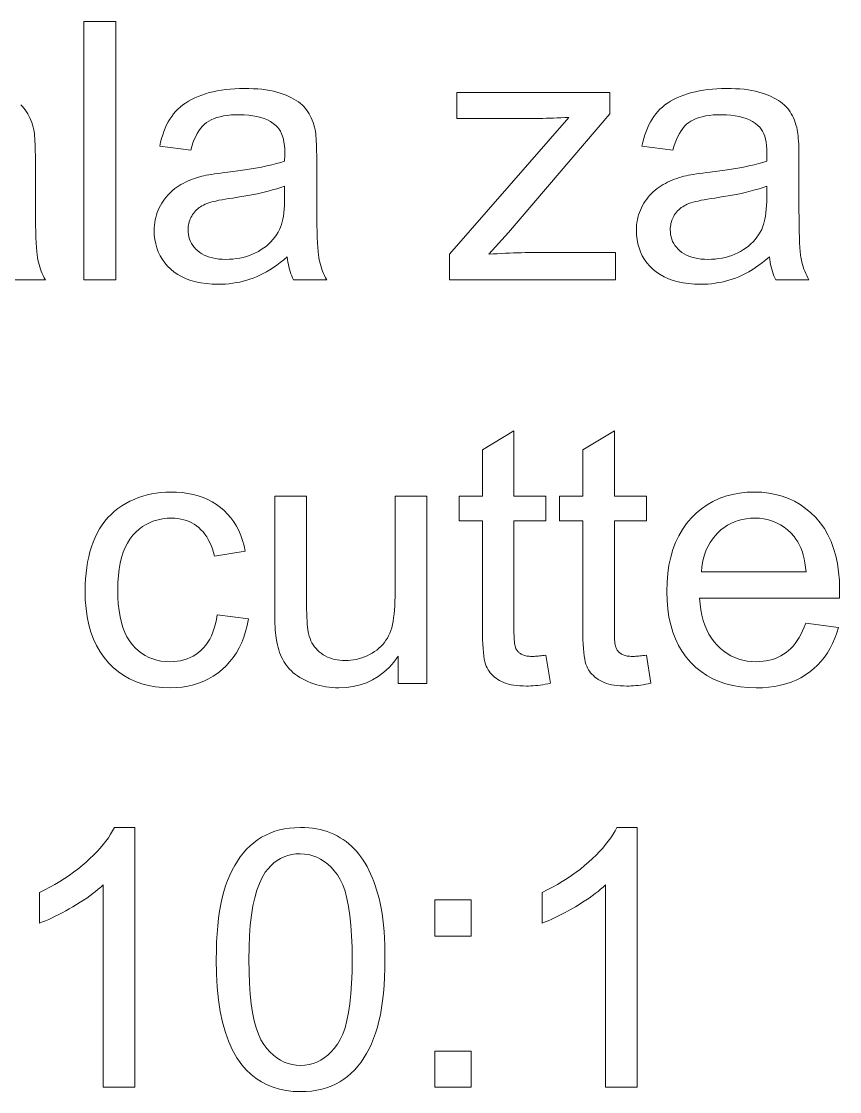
# Model space of a CAD drawing. Extents: x 0 to 594, y 0 to 521.
# Drawn here: x 232.7 to 242.19, y 84.48 to 96.89 of the extents above; entities that cross this region are included whole.
import ezdxf

# ---------------------------------------------------------------- set-up
doc = ezdxf.new("R2010")
doc.units = 0

msp = doc.modelspace()

# ---------------------------------------------------------------- linework, layer by layer
at = {"color": 7, "lineweight": 13}
for points in [[(233.428, 93.891), (233.428, 96.891), (233.796, 96.891), (233.796, 93.891)], [(235.785, 94.159), (235.744, 94.125), (235.704, 94.093), (235.664, 94.064), (235.624, 94.036), (235.584, 94.01), (235.545, 93.987), (235.506, 93.965), (235.468, 93.946), (235.429, 93.929), (235.391, 93.913), (235.353, 93.9), (235.315, 93.887), (235.275, 93.877), (235.235, 93.867), (235.195, 93.86), (235.154, 93.853), (235.113, 93.848), (235.071, 93.844), (235.028, 93.842), (234.985, 93.842), (234.915, 93.843), (234.849, 93.849), (234.785, 93.857), (234.725, 93.87), (234.668, 93.885), (234.615, 93.905), (234.565, 93.927), (234.518, 93.954), (234.475, 93.983), (234.435, 94.017), (234.398, 94.053), (234.365, 94.09), (234.337, 94.13), (234.312, 94.172), (234.29, 94.216), (234.273, 94.262), (234.26, 94.309), (234.25, 94.359), (234.244, 94.41), (234.242, 94.464), (234.243, 94.495), (234.245, 94.526), (234.249, 94.557), (234.254, 94.587), (234.26, 94.616), (234.268, 94.645), (234.278, 94.674), (234.289, 94.701), (234.301, 94.729), (234.315, 94.755), (234.33, 94.781), (234.346, 94.806), (234.363, 94.83), (234.38, 94.853), (234.399, 94.874), (234.418, 94.895), (234.439, 94.915), (234.46, 94.933), (234.482, 94.951), (234.505, 94.967), (234.529, 94.983), (234.553, 94.997), (234.579, 95.011), (234.604, 95.025), (234.63, 95.037), (234.657, 95.049), (234.685, 95.06), (234.713, 95.07), (234.741, 95.079), (234.77, 95.088), (234.793, 95.094), (234.818, 95.099), (234.845, 95.105), (234.875, 95.11), (234.906, 95.116), (234.94, 95.121), (234.976, 95.127), (235.015, 95.132), (235.055, 95.138), (235.098, 95.143), (235.185, 95.154), (235.267, 95.165), (235.344, 95.177), (235.417, 95.189), (235.485, 95.201), (235.548, 95.214), (235.607, 95.228), (235.661, 95.241), (235.71, 95.255), (235.755, 95.27), (235.755, 95.285), (235.755, 95.298), (235.756, 95.31), (235.756, 95.322), (235.756, 95.332), (235.756, 95.341), (235.756, 95.349), (235.757, 95.356), (235.757, 95.362), (235.757, 95.366), (235.756, 95.41), (235.752, 95.451), (235.747, 95.489), (235.74, 95.525), (235.731, 95.558), (235.719, 95.588), (235.705, 95.616), (235.69, 95.641), (235.672, 95.664), (235.652, 95.683), (235.623, 95.707), (235.59, 95.728), (235.555, 95.747), (235.517, 95.763), (235.477, 95.777), (235.433, 95.788), (235.387, 95.797), (235.339, 95.803), (235.287, 95.807), (235.233, 95.808), (235.182, 95.807), (235.134, 95.805), (235.089, 95.8), (235.047, 95.794), (235.007, 95.785), (234.97, 95.775), (234.936, 95.764), (234.904, 95.75), (234.875, 95.734), (234.849, 95.717), (234.825, 95.698), (234.802, 95.675), (234.781, 95.65), (234.76, 95.622), (234.741, 95.591), (234.724, 95.557), (234.707, 95.521), (234.692, 95.482), (234.678, 95.44), (234.666, 95.395), (234.306, 95.444), (234.316, 95.489), (234.328, 95.533), (234.341, 95.575), (234.355, 95.615), (234.371, 95.653), (234.387, 95.689), (234.406, 95.724), (234.425, 95.757), (234.446, 95.788), (234.467, 95.817), (234.491, 95.845), (234.516, 95.872), (234.544, 95.897), (234.573, 95.921), (234.605, 95.943), (234.639, 95.964), (234.674, 95.984), (234.712, 96.003), (234.751, 96.02), (234.793, 96.036), (234.836, 96.051), (234.881, 96.064), (234.927, 96.075), (234.974, 96.085), (235.022, 96.094), (235.072, 96.101), (235.124, 96.106), (235.176, 96.11), (235.231, 96.112), (235.286, 96.113), (235.341, 96.112), (235.393, 96.11), (235.444, 96.107), (235.492, 96.103), (235.538, 96.097), (235.582, 96.09), (235.624, 96.081), (235.664, 96.071), (235.702, 96.06), (235.738, 96.048), (235.772, 96.034), (235.804, 96.02), (235.834, 96.005), (235.863, 95.99), (235.889, 95.974), (235.914, 95.957), (235.937, 95.939), (235.958, 95.921), (235.977, 95.902), (235.994, 95.883), (236.01, 95.863), (236.025, 95.841), (236.039, 95.819), (236.052, 95.795), (236.064, 95.771), (236.075, 95.745), (236.085, 95.718), (236.094, 95.691), (236.102, 95.662), (236.109, 95.632), (236.112, 95.612), (236.115, 95.588), (236.118, 95.562), (236.12, 95.533), (236.122, 95.5), (236.124, 95.465), (236.125, 95.426), (236.126, 95.385), (236.127, 95.34), (236.127, 95.292), (236.127, 94.801), (236.127, 94.702), (236.128, 94.611), (236.129, 94.527), (236.131, 94.451), (236.133, 94.382), (236.135, 94.321), (236.139, 94.267), (236.142, 94.221), (236.146, 94.183), (236.151, 94.152), (236.156, 94.125), (236.162, 94.098), (236.169, 94.071), (236.177, 94.045), (236.186, 94.018), (236.195, 93.992), (236.206, 93.967), (236.218, 93.941), (236.23, 93.916), (236.244, 93.891), (235.859, 93.891), (235.848, 93.914), (235.838, 93.938), (235.828, 93.963), (235.82, 93.989), (235.812, 94.015), (235.805, 94.042), (235.799, 94.07), (235.793, 94.099), (235.789, 94.128)], [(241.376, 94.159), (241.335, 94.125), (241.295, 94.093), (241.255, 94.064), (241.215, 94.036), (241.175, 94.01), (241.136, 93.987), (241.097, 93.965), (241.058, 93.946), (241.02, 93.929), (240.982, 93.913), (240.944, 93.9), (240.905, 93.887), (240.866, 93.877), (240.826, 93.867), (240.786, 93.86), (240.745, 93.853), (240.704, 93.848), (240.661, 93.844), (240.619, 93.842), (240.576, 93.842), (240.506, 93.843), (240.439, 93.849), (240.376, 93.857), (240.316, 93.87), (240.259, 93.885), (240.206, 93.905), (240.156, 93.927), (240.109, 93.954), (240.065, 93.983), (240.025, 94.017), (239.989, 94.053), (239.956, 94.09), (239.927, 94.13), (239.902, 94.172), (239.881, 94.216), (239.864, 94.262), (239.85, 94.309), (239.841, 94.359), (239.835, 94.41), (239.833, 94.464), (239.834, 94.495), (239.836, 94.526), (239.84, 94.557), (239.845, 94.587), (239.851, 94.616), (239.859, 94.645), (239.869, 94.674), (239.88, 94.701), (239.892, 94.729), (239.906, 94.755), (239.921, 94.781), (239.937, 94.806), (239.953, 94.83), (239.971, 94.853), (239.99, 94.874), (240.009, 94.895), (240.029, 94.915), (240.051, 94.933), (240.073, 94.951), (240.096, 94.967), (240.12, 94.983), (240.144, 94.997), (240.169, 95.011), (240.195, 95.025), (240.221, 95.037), (240.248, 95.049), (240.275, 95.06), (240.303, 95.07), (240.332, 95.079), (240.361, 95.088), (240.384, 95.094), (240.409, 95.099), (240.436, 95.105), (240.465, 95.11), (240.497, 95.116), (240.531, 95.121), (240.567, 95.127), (240.605, 95.132), (240.646, 95.138), (240.688, 95.143), (240.775, 95.154), (240.857, 95.165), (240.935, 95.177), (241.008, 95.189), (241.076, 95.201), (241.139, 95.214), (241.198, 95.228), (241.252, 95.241), (241.301, 95.255), (241.345, 95.27), (241.346, 95.285), (241.346, 95.298), (241.346, 95.31), (241.347, 95.322), (241.347, 95.332), (241.347, 95.341), (241.347, 95.349), (241.347, 95.356), (241.347, 95.362), (241.347, 95.366), (241.346, 95.41), (241.343, 95.451), (241.338, 95.489), (241.331, 95.525), (241.321, 95.558), (241.31, 95.588), (241.296, 95.616), (241.281, 95.641), (241.263, 95.664), (241.243, 95.683), (241.213, 95.707), (241.181, 95.728), (241.146, 95.747), (241.108, 95.763), (241.067, 95.777), (241.024, 95.788), (240.978, 95.797), (240.929, 95.803), (240.878, 95.807), (240.823, 95.808), (240.773, 95.807), (240.725, 95.805), (240.68, 95.8), (240.637, 95.794), (240.598, 95.785), (240.561, 95.775), (240.526, 95.764), (240.495, 95.75), (240.466, 95.734), (240.44, 95.717), (240.416, 95.698), (240.393, 95.675), (240.371, 95.65), (240.351, 95.622), (240.332, 95.591), (240.314, 95.557), (240.298, 95.521), (240.283, 95.482), (240.269, 95.44), (240.257, 95.395), (239.896, 95.444), (239.907, 95.489), (239.919, 95.533), (239.932, 95.575), (239.946, 95.615), (239.961, 95.653), (239.978, 95.689), (239.996, 95.724), (240.016, 95.757), (240.036, 95.788), (240.058, 95.817), (240.082, 95.845), (240.107, 95.872), (240.135, 95.897), (240.164, 95.921), (240.196, 95.943), (240.229, 95.964), (240.265, 95.984), (240.302, 96.003), (240.342, 96.02), (240.383, 96.036), (240.427, 96.051), (240.471, 96.064), (240.517, 96.075), (240.565, 96.085), (240.613, 96.094), (240.663, 96.101), (240.715, 96.106), (240.767, 96.11), (240.821, 96.112), (240.877, 96.113), (240.931, 96.112), (240.984, 96.11), (241.034, 96.107), (241.083, 96.103), (241.129, 96.097), (241.173, 96.09), (241.215, 96.081), (241.255, 96.071), (241.293, 96.06), (241.329, 96.048), (241.363, 96.034), (241.395, 96.02), (241.425, 96.005), (241.453, 95.99), (241.48, 95.974), (241.504, 95.957), (241.527, 95.939), (241.548, 95.921), (241.567, 95.902), (241.585, 95.883), (241.601, 95.863), (241.615, 95.841), (241.629, 95.819), (241.642, 95.795), (241.654, 95.771), (241.665, 95.745), (241.675, 95.718), (241.684, 95.691), (241.692, 95.662), (241.699, 95.632), (241.703, 95.612), (241.706, 95.588), (241.709, 95.562), (241.711, 95.533), (241.713, 95.5), (241.715, 95.465), (241.716, 95.426), (241.717, 95.385), (241.718, 95.34), (241.718, 95.292), (241.718, 94.801), (241.718, 94.702), (241.719, 94.611), (241.72, 94.527), (241.721, 94.451), (241.724, 94.382), (241.726, 94.321), (241.729, 94.267), (241.733, 94.221), (241.737, 94.183), (241.741, 94.152), (241.746, 94.125), (241.753, 94.098), (241.76, 94.071), (241.767, 94.045), (241.776, 94.018), (241.786, 93.992), (241.797, 93.967), (241.808, 93.941), (241.821, 93.916), (241.834, 93.891), (241.45, 93.891), (241.439, 93.914), (241.428, 93.938), (241.419, 93.963), (241.41, 93.989), (241.403, 94.015), (241.396, 94.042), (241.389, 94.07), (241.384, 94.099), (241.38, 94.128)], [(237.668, 93.891), (237.668, 94.189), (239.051, 95.777), (239.005, 95.775), (238.959, 95.773), (238.915, 95.771), (238.872, 95.77), (238.83, 95.768), (238.789, 95.767), (238.749, 95.766), (238.71, 95.766), (238.672, 95.765), (238.636, 95.765), (237.75, 95.765), (237.75, 96.064), (239.526, 96.064), (239.526, 95.82), (238.349, 94.441), (238.122, 94.189), (238.171, 94.193), (238.22, 94.196), (238.268, 94.199), (238.315, 94.201), (238.362, 94.203), (238.408, 94.205), (238.454, 94.206), (238.499, 94.207), (238.543, 94.208), (238.587, 94.208), (239.592, 94.208), (239.592, 93.891)], [(235.755, 94.981), (235.712, 94.965), (235.666, 94.95), (235.616, 94.935), (235.562, 94.92), (235.504, 94.906), (235.442, 94.892), (235.376, 94.879), (235.305, 94.866), (235.231, 94.854), (235.153, 94.842), (235.109, 94.836), (235.067, 94.829), (235.029, 94.822), (234.992, 94.815), (234.959, 94.807), (234.928, 94.8), (234.9, 94.792), (234.875, 94.785), (234.852, 94.777), (234.832, 94.769), (234.813, 94.76), (234.796, 94.751), (234.779, 94.741), (234.763, 94.73), (234.748, 94.718), (234.734, 94.706), (234.721, 94.693), (234.709, 94.679), (234.697, 94.664), (234.686, 94.649), (234.677, 94.633), (234.668, 94.617), (234.66, 94.6), (234.654, 94.583), (234.648, 94.566), (234.643, 94.548), (234.64, 94.53), (234.637, 94.512), (234.636, 94.493), (234.635, 94.474), (234.636, 94.445), (234.64, 94.417), (234.645, 94.39), (234.653, 94.364), (234.663, 94.339), (234.675, 94.315), (234.69, 94.292), (234.707, 94.27), (234.726, 94.249), (234.747, 94.228), (234.77, 94.21), (234.795, 94.193), (234.823, 94.178), (234.852, 94.166), (234.884, 94.155), (234.918, 94.146), (234.953, 94.139), (234.991, 94.134), (235.031, 94.131), (235.073, 94.13), (235.115, 94.131), (235.156, 94.134), (235.197, 94.139), (235.236, 94.145), (235.274, 94.153), (235.312, 94.164), (235.348, 94.176), (235.384, 94.19), (235.418, 94.206), (235.452, 94.223), (235.484, 94.243), (235.514, 94.263), (235.543, 94.285), (235.57, 94.309), (235.595, 94.334), (235.619, 94.36), (235.641, 94.387), (235.661, 94.416), (235.679, 94.446), (235.695, 94.478), (235.706, 94.504), (235.717, 94.533), (235.725, 94.564), (235.733, 94.597), (235.74, 94.633), (235.745, 94.671), (235.749, 94.711), (235.752, 94.754), (235.754, 94.799), (235.755, 94.846)], [(241.345, 94.981), (241.303, 94.965), (241.257, 94.95), (241.207, 94.935), (241.153, 94.92), (241.095, 94.906), (241.032, 94.892), (240.966, 94.879), (240.896, 94.866), (240.822, 94.854), (240.744, 94.842), (240.7, 94.836), (240.658, 94.829), (240.619, 94.822), (240.583, 94.815), (240.55, 94.807), (240.519, 94.8), (240.491, 94.792), (240.465, 94.785), (240.443, 94.777), (240.422, 94.769), (240.404, 94.76), (240.386, 94.751), (240.37, 94.741), (240.354, 94.73), (240.339, 94.718), (240.325, 94.706), (240.312, 94.693), (240.299, 94.679), (240.288, 94.664), (240.277, 94.649), (240.267, 94.633), (240.259, 94.617), (240.251, 94.6), (240.244, 94.583), (240.239, 94.566), (240.234, 94.548), (240.231, 94.53), (240.228, 94.512), (240.226, 94.493), (240.226, 94.474), (240.227, 94.445), (240.23, 94.417), (240.236, 94.39), (240.244, 94.364), (240.254, 94.339), (240.266, 94.315), (240.281, 94.292), (240.297, 94.27), (240.316, 94.249), (240.337, 94.228), (240.361, 94.21), (240.386, 94.193), (240.414, 94.178), (240.443, 94.166), (240.475, 94.155), (240.508, 94.146), (240.544, 94.139), (240.582, 94.134), (240.622, 94.131), (240.664, 94.13), (240.706, 94.131), (240.747, 94.134), (240.787, 94.139), (240.827, 94.145), (240.865, 94.153), (240.902, 94.164), (240.939, 94.176), (240.974, 94.19), (241.009, 94.206), (241.042, 94.223), (241.075, 94.243), (241.105, 94.263), (241.134, 94.285), (241.161, 94.309), (241.186, 94.334), (241.21, 94.36), (241.231, 94.387), (241.251, 94.416), (241.27, 94.446), (241.286, 94.478), (241.297, 94.504), (241.307, 94.533), (241.316, 94.564), (241.324, 94.597), (241.33, 94.633), (241.336, 94.671), (241.34, 94.711), (241.343, 94.754), (241.345, 94.799), (241.345, 94.846)], [(238.784, 89.538), (238.837, 89.213), (238.807, 89.206), (238.777, 89.201), (238.747, 89.196), (238.718, 89.192), (238.69, 89.188), (238.663, 89.185), (238.636, 89.183), (238.61, 89.181), (238.584, 89.18), (238.559, 89.18), (238.52, 89.181), (238.483, 89.182), (238.447, 89.186), (238.413, 89.19), (238.381, 89.196), (238.351, 89.203), (238.322, 89.211), (238.296, 89.221), (238.271, 89.231), (238.248, 89.243), (238.227, 89.256), (238.206, 89.27), (238.188, 89.285), (238.17, 89.301), (238.154, 89.317), (238.139, 89.334), (238.125, 89.352), (238.113, 89.37), (238.102, 89.39), (238.093, 89.41), (238.084, 89.433), (238.076, 89.461), (238.07, 89.493), (238.064, 89.529), (238.059, 89.571), (238.055, 89.616), (238.052, 89.667), (238.049, 89.722), (238.048, 89.781), (238.048, 89.845), (238.048, 91.095), (237.777, 91.095), (237.777, 91.382), (238.048, 91.382), (238.048, 91.92), (238.414, 92.141), (238.414, 91.382), (238.784, 91.382), (238.784, 91.095), (238.414, 91.095), (238.414, 89.825), (238.414, 89.794), (238.415, 89.766), (238.416, 89.74), (238.417, 89.716), (238.419, 89.695), (238.421, 89.676), (238.423, 89.659), (238.426, 89.644), (238.43, 89.632), (238.433, 89.622), (238.437, 89.613), (238.442, 89.605), (238.447, 89.597), (238.453, 89.589), (238.459, 89.582), (238.465, 89.575), (238.473, 89.568), (238.48, 89.562), (238.488, 89.556), (238.497, 89.55), (238.506, 89.545), (238.516, 89.541), (238.527, 89.537), (238.538, 89.533), (238.55, 89.53), (238.563, 89.528), (238.577, 89.526), (238.591, 89.525), (238.607, 89.524), (238.623, 89.524), (238.635, 89.524), (238.649, 89.524), (238.663, 89.525), (238.678, 89.526), (238.694, 89.527), (238.71, 89.529), (238.728, 89.531), (238.746, 89.533), (238.765, 89.535)], [(239.949, 89.538), (240.002, 89.213), (239.971, 89.206), (239.941, 89.201), (239.911, 89.196), (239.883, 89.192), (239.854, 89.188), (239.827, 89.185), (239.8, 89.183), (239.774, 89.181), (239.748, 89.18), (239.724, 89.18), (239.684, 89.181), (239.647, 89.182), (239.611, 89.186), (239.577, 89.19), (239.545, 89.196), (239.515, 89.203), (239.487, 89.211), (239.46, 89.221), (239.435, 89.231), (239.412, 89.243), (239.391, 89.256), (239.371, 89.27), (239.352, 89.285), (239.335, 89.301), (239.318, 89.317), (239.303, 89.334), (239.29, 89.352), (239.278, 89.37), (239.267, 89.39), (239.257, 89.41), (239.248, 89.433), (239.241, 89.461), (239.234, 89.493), (239.228, 89.529), (239.223, 89.571), (239.219, 89.616), (239.216, 89.667), (239.214, 89.722), (239.212, 89.781), (239.212, 89.845), (239.212, 91.095), (238.942, 91.095), (238.942, 91.382), (239.212, 91.382), (239.212, 91.92), (239.578, 92.141), (239.578, 91.382), (239.949, 91.382), (239.949, 91.095), (239.578, 91.095), (239.578, 89.825), (239.578, 89.794), (239.579, 89.766), (239.58, 89.74), (239.581, 89.716), (239.583, 89.695), (239.585, 89.676), (239.588, 89.659), (239.591, 89.644), (239.594, 89.632), (239.598, 89.622), (239.602, 89.613), (239.606, 89.605), (239.612, 89.597), (239.617, 89.589), (239.623, 89.582), (239.63, 89.575), (239.637, 89.568), (239.644, 89.562), (239.653, 89.556), (239.661, 89.55), (239.67, 89.545), (239.68, 89.541), (239.691, 89.537), (239.702, 89.533), (239.715, 89.53), (239.728, 89.528), (239.741, 89.526), (239.756, 89.525), (239.771, 89.524), (239.787, 89.524), (239.8, 89.524), (239.813, 89.524), (239.827, 89.525), (239.842, 89.526), (239.858, 89.527), (239.875, 89.529), (239.892, 89.531), (239.91, 89.533), (239.929, 89.535)], [(234.972, 90.005), (235.334, 89.958), (235.32, 89.884), (235.303, 89.814), (235.282, 89.748), (235.257, 89.684), (235.228, 89.624), (235.196, 89.567), (235.16, 89.513), (235.121, 89.463), (235.077, 89.415), (235.03, 89.371), (234.98, 89.331), (234.928, 89.295), (234.873, 89.263), (234.817, 89.236), (234.758, 89.212), (234.697, 89.193), (234.633, 89.179), (234.567, 89.168), (234.5, 89.162), (234.43, 89.159), (234.342, 89.162), (234.258, 89.171), (234.178, 89.186), (234.101, 89.206), (234.027, 89.232), (233.957, 89.264), (233.891, 89.302), (233.828, 89.346), (233.768, 89.396), (233.712, 89.451), (233.661, 89.512), (233.615, 89.578), (233.574, 89.649), (233.539, 89.725), (233.509, 89.806), (233.484, 89.892), (233.466, 89.983), (233.452, 90.079), (233.444, 90.181), (233.441, 90.287), (233.442, 90.357), (233.446, 90.424), (233.452, 90.49), (233.46, 90.555), (233.47, 90.617), (233.483, 90.678), (233.498, 90.737), (233.516, 90.794), (233.536, 90.849), (233.558, 90.903), (233.582, 90.954), (233.609, 91.003), (233.639, 91.05), (233.671, 91.093), (233.705, 91.134), (233.742, 91.172), (233.781, 91.208), (233.822, 91.241), (233.866, 91.271), (233.913, 91.299), (233.961, 91.324), (234.01, 91.346), (234.06, 91.366), (234.11, 91.383), (234.162, 91.398), (234.214, 91.41), (234.267, 91.419), (234.321, 91.426), (234.376, 91.43), (234.432, 91.431), (234.501, 91.429), (234.568, 91.424), (234.632, 91.415), (234.694, 91.402), (234.753, 91.386), (234.81, 91.367), (234.864, 91.343), (234.915, 91.316), (234.964, 91.286), (235.011, 91.252), (235.054, 91.215), (235.094, 91.174), (235.131, 91.131), (235.165, 91.085), (235.195, 91.035), (235.223, 90.983), (235.247, 90.928), (235.267, 90.869), (235.285, 90.808), (235.299, 90.743), (234.941, 90.688), (234.93, 90.731), (234.918, 90.771), (234.903, 90.81), (234.888, 90.846), (234.87, 90.88), (234.851, 90.912), (234.831, 90.942), (234.809, 90.969), (234.785, 90.994), (234.76, 91.018), (234.733, 91.039), (234.706, 91.057), (234.677, 91.074), (234.647, 91.088), (234.617, 91.1), (234.585, 91.11), (234.552, 91.118), (234.517, 91.124), (234.482, 91.127), (234.446, 91.128), (234.391, 91.126), (234.339, 91.12), (234.288, 91.11), (234.24, 91.096), (234.194, 91.078), (234.149, 91.056), (234.107, 91.03), (234.067, 91), (234.029, 90.966), (233.994, 90.929), (233.961, 90.886), (233.931, 90.839), (233.905, 90.788), (233.882, 90.732), (233.863, 90.671), (233.848, 90.606), (233.835, 90.535), (233.827, 90.461), (233.821, 90.381), (233.82, 90.297), (233.821, 90.212), (233.826, 90.132), (233.835, 90.056), (233.847, 89.985), (233.862, 89.919), (233.88, 89.858), (233.902, 89.801), (233.927, 89.75), (233.956, 89.703), (233.988, 89.661), (234.022, 89.623), (234.059, 89.589), (234.097, 89.56), (234.138, 89.534), (234.181, 89.512), (234.226, 89.494), (234.273, 89.48), (234.321, 89.47), (234.372, 89.464), (234.425, 89.462), (234.468, 89.464), (234.509, 89.468), (234.549, 89.474), (234.588, 89.484), (234.624, 89.496), (234.66, 89.51), (234.694, 89.528), (234.727, 89.547), (234.758, 89.57), (234.788, 89.595), (234.816, 89.623), (234.842, 89.654), (234.865, 89.688), (234.887, 89.725), (234.906, 89.764), (234.924, 89.807), (234.939, 89.852), (234.952, 89.9), (234.963, 89.951)], [(237.073, 89.209), (237.073, 89.528), (237.021, 89.458), (236.965, 89.395), (236.905, 89.34), (236.841, 89.292), (236.774, 89.252), (236.703, 89.218), (236.629, 89.193), (236.551, 89.174), (236.469, 89.163), (236.384, 89.159), (236.346, 89.16), (236.308, 89.162), (236.271, 89.166), (236.234, 89.171), (236.198, 89.178), (236.162, 89.186), (236.127, 89.196), (236.092, 89.207), (236.058, 89.219), (236.025, 89.233), (235.992, 89.248), (235.961, 89.264), (235.932, 89.281), (235.905, 89.298), (235.879, 89.316), (235.855, 89.335), (235.833, 89.355), (235.813, 89.375), (235.794, 89.396), (235.777, 89.418), (235.761, 89.441), (235.747, 89.465), (235.733, 89.49), (235.72, 89.516), (235.708, 89.542), (235.697, 89.57), (235.687, 89.599), (235.679, 89.629), (235.671, 89.66), (235.663, 89.692), (235.659, 89.714), (235.655, 89.74), (235.652, 89.768), (235.649, 89.799), (235.647, 89.832), (235.645, 89.867), (235.643, 89.906), (235.642, 89.946), (235.641, 89.99), (235.641, 90.035), (235.641, 91.382), (236.009, 91.382), (236.009, 90.177), (236.01, 90.121), (236.01, 90.069), (236.011, 90.02), (236.013, 89.976), (236.015, 89.935), (236.017, 89.898), (236.02, 89.865), (236.024, 89.835), (236.028, 89.81), (236.032, 89.788), (236.04, 89.759), (236.049, 89.732), (236.06, 89.706), (236.072, 89.681), (236.086, 89.658), (236.102, 89.636), (236.119, 89.615), (236.137, 89.595), (236.157, 89.577), (236.179, 89.56), (236.202, 89.544), (236.226, 89.53), (236.251, 89.517), (236.278, 89.507), (236.305, 89.497), (236.333, 89.49), (236.363, 89.484), (236.393, 89.48), (236.425, 89.477), (236.457, 89.477), (236.49, 89.478), (236.523, 89.48), (236.555, 89.484), (236.587, 89.49), (236.618, 89.498), (236.649, 89.507), (236.68, 89.518), (236.71, 89.531), (236.739, 89.545), (236.769, 89.562), (236.797, 89.579), (236.823, 89.598), (236.848, 89.618), (236.871, 89.639), (236.893, 89.662), (236.912, 89.686), (236.93, 89.711), (236.947, 89.737), (236.961, 89.764), (236.974, 89.793), (236.986, 89.823), (236.996, 89.857), (237.005, 89.893), (237.013, 89.931), (237.019, 89.972), (237.025, 90.016), (237.029, 90.062), (237.032, 90.111), (237.034, 90.163), (237.035, 90.217), (237.035, 91.382), (237.403, 91.382), (237.403, 89.209)], [(241.797, 89.908), (242.177, 89.861), (242.158, 89.796), (242.135, 89.734), (242.109, 89.675), (242.081, 89.618), (242.049, 89.565), (242.014, 89.515), (241.976, 89.468), (241.935, 89.423), (241.891, 89.382), (241.844, 89.344), (241.794, 89.309), (241.741, 89.277), (241.685, 89.25), (241.627, 89.226), (241.566, 89.206), (241.503, 89.189), (241.436, 89.176), (241.368, 89.167), (241.296, 89.161), (241.221, 89.159), (241.128, 89.162), (241.039, 89.171), (240.953, 89.186), (240.872, 89.206), (240.794, 89.233), (240.72, 89.265), (240.651, 89.303), (240.585, 89.347), (240.523, 89.397), (240.465, 89.453), (240.412, 89.514), (240.365, 89.58), (240.323, 89.651), (240.287, 89.726), (240.256, 89.806), (240.231, 89.891), (240.211, 89.98), (240.197, 90.074), (240.189, 90.173), (240.186, 90.277), (240.189, 90.384), (240.197, 90.486), (240.211, 90.584), (240.231, 90.676), (240.257, 90.764), (240.288, 90.847), (240.324, 90.924), (240.367, 90.997), (240.415, 91.065), (240.468, 91.128), (240.527, 91.186), (240.588, 91.237), (240.653, 91.283), (240.721, 91.322), (240.793, 91.355), (240.868, 91.382), (240.946, 91.404), (241.028, 91.419), (241.113, 91.428), (241.201, 91.431), (241.287, 91.428), (241.369, 91.419), (241.448, 91.404), (241.524, 91.383), (241.597, 91.357), (241.667, 91.324), (241.733, 91.286), (241.796, 91.241), (241.856, 91.191), (241.913, 91.134), (241.966, 91.072), (242.013, 91.006), (242.054, 90.934), (242.09, 90.858), (242.12, 90.777), (242.145, 90.691), (242.165, 90.6), (242.178, 90.505), (242.187, 90.405), (242.189, 90.299), (242.189, 90.292), (242.189, 90.285), (242.189, 90.277), (242.189, 90.268), (242.189, 90.258), (242.189, 90.248), (242.188, 90.237), (242.188, 90.226), (242.188, 90.214), (242.187, 90.201), (240.567, 90.201), (240.572, 90.131), (240.581, 90.065), (240.593, 90.001), (240.609, 89.941), (240.628, 89.885), (240.649, 89.832), (240.674, 89.782), (240.703, 89.735), (240.734, 89.692), (240.769, 89.653), (240.807, 89.616), (240.846, 89.584), (240.887, 89.556), (240.929, 89.531), (240.974, 89.51), (241.02, 89.493), (241.068, 89.479), (241.118, 89.47), (241.17, 89.464), (241.224, 89.462), (241.263, 89.463), (241.302, 89.467), (241.34, 89.472), (241.376, 89.479), (241.411, 89.489), (241.445, 89.501), (241.478, 89.514), (241.51, 89.53), (241.54, 89.549), (241.569, 89.569), (241.597, 89.591), (241.624, 89.616), (241.65, 89.644), (241.674, 89.674), (241.698, 89.707), (241.72, 89.742), (241.741, 89.78), (241.761, 89.82), (241.779, 89.863)], [(240.587, 90.504), (241.801, 90.504), (241.795, 90.557), (241.787, 90.608), (241.778, 90.656), (241.767, 90.701), (241.754, 90.744), (241.739, 90.784), (241.722, 90.821), (241.704, 90.855), (241.683, 90.886), (241.661, 90.915), (241.625, 90.956), (241.587, 90.992), (241.546, 91.024), (241.504, 91.051), (241.459, 91.075), (241.413, 91.094), (241.364, 91.109), (241.313, 91.12), (241.26, 91.126), (241.205, 91.128), (241.155, 91.126), (241.107, 91.121), (241.06, 91.113), (241.015, 91.101), (240.972, 91.086), (240.93, 91.067), (240.889, 91.045), (240.851, 91.019), (240.814, 90.991), (240.778, 90.958), (240.745, 90.923), (240.715, 90.886), (240.689, 90.846), (240.665, 90.804), (240.644, 90.76), (240.627, 90.713), (240.612, 90.664), (240.601, 90.613), (240.592, 90.56)], [(234.018, 84.526), (233.65, 84.526), (233.65, 86.874), (233.622, 86.848), (233.593, 86.823), (233.563, 86.798), (233.53, 86.772), (233.496, 86.747), (233.46, 86.721), (233.423, 86.696), (233.384, 86.671), (233.343, 86.645), (233.301, 86.62), (233.258, 86.595), (233.216, 86.572), (233.175, 86.549), (233.135, 86.529), (233.096, 86.509), (233.058, 86.49), (233.02, 86.473), (232.984, 86.458), (232.948, 86.443), (232.913, 86.43), (232.913, 86.786), (232.974, 86.815), (233.034, 86.846), (233.092, 86.878), (233.148, 86.912), (233.203, 86.946), (233.256, 86.982), (233.308, 87.019), (233.358, 87.057), (233.406, 87.097), (233.453, 87.138), (233.498, 87.179), (233.54, 87.22), (233.58, 87.261), (233.617, 87.301), (233.651, 87.341), (233.682, 87.381), (233.711, 87.421), (233.737, 87.46), (233.76, 87.5), (233.781, 87.539), (234.018, 87.539)], [(234.962, 86.006), (234.963, 86.11), (234.966, 86.211), (234.971, 86.307), (234.979, 86.398), (234.989, 86.486), (235.001, 86.57), (235.015, 86.649), (235.032, 86.724), (235.05, 86.795), (235.071, 86.862), (235.094, 86.926), (235.119, 86.986), (235.146, 87.044), (235.176, 87.098), (235.207, 87.15), (235.241, 87.198), (235.276, 87.244), (235.314, 87.286), (235.354, 87.326), (235.396, 87.363), (235.441, 87.396), (235.487, 87.426), (235.536, 87.452), (235.587, 87.475), (235.64, 87.495), (235.696, 87.511), (235.753, 87.523), (235.813, 87.532), (235.875, 87.537), (235.94, 87.539), (235.987, 87.538), (236.034, 87.535), (236.079, 87.53), (236.123, 87.523), (236.166, 87.514), (236.208, 87.504), (236.249, 87.491), (236.288, 87.477), (236.326, 87.46), (236.363, 87.442), (236.399, 87.421), (236.434, 87.399), (236.467, 87.375), (236.499, 87.35), (236.53, 87.323), (236.559, 87.294), (236.587, 87.263), (236.614, 87.231), (236.64, 87.197), (236.664, 87.161), (236.687, 87.124), (236.71, 87.085), (236.731, 87.044), (236.751, 87.002), (236.77, 86.958), (236.788, 86.913), (236.805, 86.866), (236.821, 86.817), (236.836, 86.767), (236.85, 86.715), (236.863, 86.661), (236.875, 86.603), (236.885, 86.541), (236.894, 86.475), (236.901, 86.406), (236.907, 86.334), (236.912, 86.257), (236.915, 86.177), (236.917, 86.093), (236.918, 86.006), (236.917, 85.902), (236.914, 85.803), (236.908, 85.708), (236.901, 85.616), (236.891, 85.529), (236.879, 85.446), (236.865, 85.367), (236.849, 85.292), (236.83, 85.221), (236.809, 85.154), (236.787, 85.09), (236.762, 85.03), (236.735, 84.972), (236.706, 84.918), (236.674, 84.866), (236.641, 84.817), (236.605, 84.772), (236.567, 84.729), (236.527, 84.689), (236.485, 84.652), (236.441, 84.619), (236.394, 84.589), (236.345, 84.562), (236.294, 84.539), (236.241, 84.52), (236.185, 84.504), (236.127, 84.491), (236.067, 84.482), (236.005, 84.477), (235.94, 84.475), (235.855, 84.478), (235.774, 84.488), (235.696, 84.503), (235.622, 84.525), (235.552, 84.553), (235.486, 84.587), (235.424, 84.628), (235.365, 84.674), (235.31, 84.727), (235.258, 84.786), (235.202, 84.866), (235.151, 84.955), (235.107, 85.053), (235.068, 85.161), (235.036, 85.279), (235.009, 85.405), (234.988, 85.541), (234.973, 85.687), (234.965, 85.842)], [(239.844, 84.526), (239.476, 84.526), (239.476, 86.874), (239.448, 86.848), (239.419, 86.823), (239.389, 86.798), (239.356, 86.772), (239.322, 86.747), (239.286, 86.721), (239.249, 86.696), (239.21, 86.671), (239.169, 86.645), (239.127, 86.62), (239.084, 86.595), (239.042, 86.572), (239.001, 86.549), (238.961, 86.529), (238.922, 86.509), (238.884, 86.49), (238.846, 86.473), (238.81, 86.458), (238.774, 86.443), (238.739, 86.43), (238.739, 86.786), (238.8, 86.815), (238.86, 86.846), (238.918, 86.878), (238.974, 86.912), (239.029, 86.946), (239.082, 86.982), (239.134, 87.019), (239.184, 87.057), (239.232, 87.097), (239.279, 87.138), (239.324, 87.179), (239.367, 87.22), (239.406, 87.261), (239.443, 87.301), (239.477, 87.341), (239.508, 87.381), (239.537, 87.421), (239.563, 87.46), (239.586, 87.5), (239.607, 87.539), (239.844, 87.539)], [(235.34, 86.006), (235.342, 85.863), (235.347, 85.73), (235.356, 85.607), (235.368, 85.494), (235.383, 85.391), (235.402, 85.297), (235.425, 85.214), (235.451, 85.14), (235.48, 85.077), (235.513, 85.023), (235.548, 84.976), (235.585, 84.935), (235.624, 84.898), (235.664, 84.866), (235.706, 84.839), (235.75, 84.817), (235.795, 84.8), (235.841, 84.788), (235.89, 84.781), (235.94, 84.778), (235.99, 84.781), (236.038, 84.788), (236.085, 84.8), (236.13, 84.817), (236.173, 84.84), (236.215, 84.867), (236.255, 84.898), (236.294, 84.935), (236.331, 84.977), (236.366, 85.024), (236.399, 85.078), (236.429, 85.142), (236.455, 85.215), (236.477, 85.299), (236.496, 85.392), (236.512, 85.495), (236.524, 85.608), (236.532, 85.731), (236.538, 85.864), (236.539, 86.006), (236.538, 86.149), (236.532, 86.282), (236.524, 86.406), (236.512, 86.519), (236.496, 86.622), (236.477, 86.716), (236.455, 86.799), (236.429, 86.873), (236.399, 86.937), (236.366, 86.99), (236.331, 87.037), (236.294, 87.078), (236.255, 87.115), (236.215, 87.146), (236.172, 87.173), (236.128, 87.195), (236.083, 87.212), (236.035, 87.224), (235.986, 87.231), (235.936, 87.234), (235.886, 87.232), (235.838, 87.225), (235.793, 87.214), (235.749, 87.199), (235.708, 87.18), (235.668, 87.156), (235.631, 87.129), (235.595, 87.096), (235.562, 87.06), (235.53, 87.019), (235.494, 86.959), (235.462, 86.891), (235.433, 86.813), (235.409, 86.725), (235.388, 86.629), (235.371, 86.523), (235.357, 86.407), (235.348, 86.283), (235.342, 86.149)], [(237.497, 86.28), (237.497, 86.7), (237.917, 86.7), (237.917, 86.28)], [(237.497, 84.526), (237.497, 84.946), (237.917, 84.946), (237.917, 84.526)]]:
    msp.add_lwpolyline(points, close=True, dxfattribs=at)
msp.add_lwpolyline([(232.696, 95.921), (232.715, 95.902), (232.732, 95.883), (232.748, 95.863), (232.763, 95.841), (232.777, 95.819), (232.79, 95.795), (232.802, 95.771), (232.813, 95.745), (232.823, 95.718), (232.832, 95.691), (232.84, 95.662), (232.847, 95.632), (232.85, 95.612), (232.853, 95.588), (232.856, 95.562), (232.858, 95.533), (232.86, 95.5), (232.862, 95.465), (232.863, 95.426), (232.864, 95.385), (232.865, 95.34), (232.865, 95.292), (232.865, 94.801), (232.865, 94.702), (232.866, 94.611), (232.867, 94.527), (232.869, 94.451), (232.871, 94.382), (232.874, 94.321), (232.877, 94.267), (232.88, 94.221), (232.884, 94.183), (232.889, 94.152), (232.894, 94.125), (232.9, 94.098), (232.907, 94.071), (232.915, 94.045), (232.924, 94.018), (232.933, 93.992), (232.944, 93.967), (232.956, 93.941), (232.968, 93.916), (232.982, 93.891), (232.597, 93.891)], dxfattribs=at)

doc.saveas('drawing.dxf')
